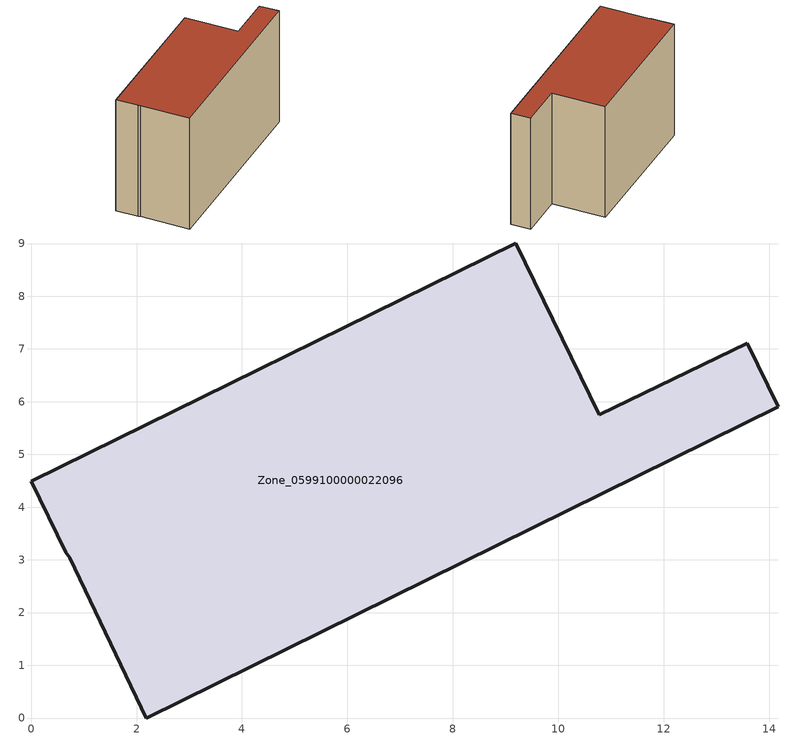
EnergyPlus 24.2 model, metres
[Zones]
Zone_0599100000022096
 floor ground (C_G): 0.73,3.04 0.66,3.14 0,4.5 9.19,9.01 10.78,5.75 13.59,7.11 14.18,5.9 2.18,0 z0
 wall outside (C_F): 2.18,0 14.18,5.9 13.59,7.11 10.78,5.75 9.19,9.01 0,4.5 0.66,3.14 0.73,3.04 2.18,0 z0:8.12
 roof outside (C_R): 0.66,3.14 0.73,3.04 2.18,0 14.18,5.9 13.59,7.11 10.78,5.75 9.19,9.01 0,4.5 z8.12
[BUILDING]
Pand.0599100000022096: North Axis=0; Terrain=City; Loads Convergence Tolerance Value=0.04; Temperature Convergence Tolerance Value=0.4; Solar Distribution=FullExterior; Maximum Number of Warmup Days=25; Minimum Number of Warmup Days=1
[Site:Location]
Rotterdam.The.Hague.AP_ZH_NLD Design_Conditions: Latitude=51.96; Longitude=4.45; Time Zone=1; Elevation=-4.5
[SITE:GROUNDTEMPERATURE:BUILDINGSURFACE]
18, 18, 18, 18, 18, 18, 18, 18, 18, 18, 18, 18
[MATERIAL] Thermal Absorptance=0.9; Solar Absorptance=0.7; Visible Absorptance=0.7
Name | Roughness | Thickness | Conductivity | Density | Specific Heat
G.TI.1946-1964 | MediumSmooth | 0.15 | 1 | 540 | 1210
F.TI.1946-1964 | Rough | 0.3 | 0.857143 | 1920 | 840
R.TI.1946-1964 | MediumRough | 0.2 | 0.277778 | 1500 | 1000
[CONSTRUCTION]
C_G: G.TI.1946-1964
C_F: F.TI.1946-1964
C_R: R.TI.1946-1964
[ZONE]
Zone_0599100000022096: Type=1; Multiplier=1; Ceiling Height=Autocalculate; Volume=Autocalculate; Floor Area=autocalculate; Part of Total Floor Area=Yes
[ZONEINFILTRATION:DESIGNFLOWRATE]
Infil_Zone_0599100000022096: Zone or ZoneList or Space or SpaceList=Zone_0599100000022096; Schedule=AlwaysOn; Design Flow Rate Calculation Method=Flow/Area; Flow Rate per Floor Area=0.003; Constant Term Coefficient=1; Temperature Term Coefficient=0; Velocity Term Coefficient=0; Velocity Squared Term Coefficient=0
[HVACTEMPLATE:ZONE:IDEALLOADSAIRSYSTEM]
Zone_0599100000022096: Maximum Heating Supply Air Temperature=50; Minimum Cooling Supply Air Temperature=13; Maximum Heating Supply Air Humidity Ratio=0.0156; Minimum Cooling Supply Air Humidity Ratio=0.0077; Heating Limit=NoLimit; Cooling Limit=NoLimit; Dehumidification Control Type=ConstantSensibleHeatRatio; Cooling Sensible Heat Ratio=0.7; Dehumidification Setpoint=60; Humidification Control Type=None; Humidification Setpoint=30; Outdoor Air Method=None; Outdoor Air Flow Rate per Person=0.00944; Outdoor Air Flow Rate per Zone Floor Area=0; Outdoor Air Flow Rate per Zone=0; Demand Controlled Ventilation Type=None; Outdoor Air Economizer Type=NoEconomizer; Heat Recovery Type=None; Sensible Heat Recovery Effectiveness=0.7; Latent Heat Recovery Effectiveness=0.65
[ZONECONTROL:THERMOSTAT]
ThermostatControl_Zone_0599100000022096: Zone or ZoneList=Zone_0599100000022096; Control Type Schedule=DualSetpointControlType; Control 1=Thermostat_Zone_0599100000022096; Temperature Difference Between Cutout And Setpoint=0
[THERMOSTATSETPOINT:DUALSETPOINT]
Thermostat_Zone_0599100000022096: Heating Setpoint Temperature Schedule=HeatingSetpoint_Zone_0599100000022096; Cooling Setpoint Temperature Schedule=CoolingSetpoint_Zone_0599100000022096
[SCHEDULE:COMPACT]
HeatingSetpoint_Zone_0599100000022096: Through: 12/31, For: AllDays, Until: 24:00, 21
CoolingSetpoint_Zone_0599100000022096: Through: 12/31, For: AllDays, Until: 24:00, 24
DualSetpointControlType: Through: 12/31, For: AllDays, Until: 24:00, 4
AlwaysOn: Through: 12/31, For: AllDays, Until: 24:00, 1
